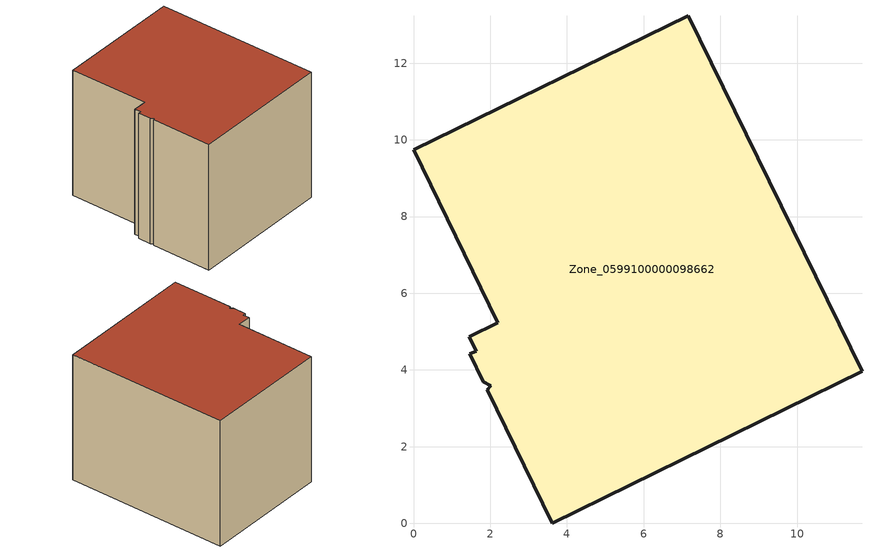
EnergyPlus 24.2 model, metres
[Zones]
Zone_0599100000098662
 floor ground (C_G): 2.01,3.59 1.82,3.69 1.46,4.42 1.63,4.49 1.45,4.87 2.2,5.23 0,9.75 7.16,13.24 11.69,3.97 3.61,0 1.92,3.48 z0
 wall outside (C_F): 0,9.75 2.2,5.23 1.45,4.87 1.63,4.49 1.46,4.42 1.82,3.69 2.01,3.59 1.92,3.48 3.61,0 11.69,3.97 7.16,13.24 0,9.75 z0:8.28
 roof outside (C_R): 1.82,3.69 2.01,3.59 1.92,3.48 3.61,0 11.69,3.97 7.16,13.24 0,9.75 2.2,5.23 1.45,4.87 1.63,4.49 1.46,4.42 z8.28
[BUILDING]
Pand.0599100000098662: North Axis=0; Terrain=City; Loads Convergence Tolerance Value=0.04; Temperature Convergence Tolerance Value=0.4; Solar Distribution=FullExterior; Maximum Number of Warmup Days=25; Minimum Number of Warmup Days=1
[Site:Location]
Rotterdam.The.Hague.AP_ZH_NLD Design_Conditions: Latitude=51.96; Longitude=4.45; Time Zone=1; Elevation=-4.5
[SITE:GROUNDTEMPERATURE:BUILDINGSURFACE]
18, 18, 18, 18, 18, 18, 18, 18, 18, 18, 18, 18
[MATERIAL] Thermal Absorptance=0.9; Solar Absorptance=0.7; Visible Absorptance=0.7
Name | Roughness | Thickness | Conductivity | Density | Specific Heat
G.TC.1965-1974 | MediumSmooth | 0.15 | 0.882353 | 540 | 1210
F.TC.1965-1974 | Rough | 0.3 | 0.697674 | 1920 | 840
R.TC.1965-1974 | MediumRough | 0.2 | 0.232558 | 1500 | 1000
[CONSTRUCTION]
C_G: G.TC.1965-1974
C_F: F.TC.1965-1974
C_R: R.TC.1965-1974
[ZONE]
Zone_0599100000098662: Type=1; Multiplier=1; Ceiling Height=Autocalculate; Volume=Autocalculate; Floor Area=autocalculate; Part of Total Floor Area=Yes
[ZONEINFILTRATION:DESIGNFLOWRATE]
Infil_Zone_0599100000098662: Zone or ZoneList or Space or SpaceList=Zone_0599100000098662; Schedule=AlwaysOn; Design Flow Rate Calculation Method=Flow/Area; Flow Rate per Floor Area=0.003; Constant Term Coefficient=1; Temperature Term Coefficient=0; Velocity Term Coefficient=0; Velocity Squared Term Coefficient=0
[HVACTEMPLATE:ZONE:IDEALLOADSAIRSYSTEM]
Zone_0599100000098662: Maximum Heating Supply Air Temperature=50; Minimum Cooling Supply Air Temperature=13; Maximum Heating Supply Air Humidity Ratio=0.0156; Minimum Cooling Supply Air Humidity Ratio=0.0077; Heating Limit=NoLimit; Cooling Limit=NoLimit; Dehumidification Control Type=ConstantSensibleHeatRatio; Cooling Sensible Heat Ratio=0.7; Dehumidification Setpoint=60; Humidification Control Type=None; Humidification Setpoint=30; Outdoor Air Method=None; Outdoor Air Flow Rate per Person=0.00944; Outdoor Air Flow Rate per Zone Floor Area=0; Outdoor Air Flow Rate per Zone=0; Demand Controlled Ventilation Type=None; Outdoor Air Economizer Type=NoEconomizer; Heat Recovery Type=None; Sensible Heat Recovery Effectiveness=0.7; Latent Heat Recovery Effectiveness=0.65
[ZONECONTROL:THERMOSTAT]
ThermostatControl_Zone_0599100000098662: Zone or ZoneList=Zone_0599100000098662; Control Type Schedule=DualSetpointControlType; Control 1=Thermostat_Zone_0599100000098662; Temperature Difference Between Cutout And Setpoint=0
[THERMOSTATSETPOINT:DUALSETPOINT]
Thermostat_Zone_0599100000098662: Heating Setpoint Temperature Schedule=HeatingSetpoint_Zone_0599100000098662; Cooling Setpoint Temperature Schedule=CoolingSetpoint_Zone_0599100000098662
[SCHEDULE:COMPACT]
HeatingSetpoint_Zone_0599100000098662: Through: 12/31, For: AllDays, Until: 24:00, 21
CoolingSetpoint_Zone_0599100000098662: Through: 12/31, For: AllDays, Until: 24:00, 24
DualSetpointControlType: Through: 12/31, For: AllDays, Until: 24:00, 4
AlwaysOn: Through: 12/31, For: AllDays, Until: 24:00, 1
